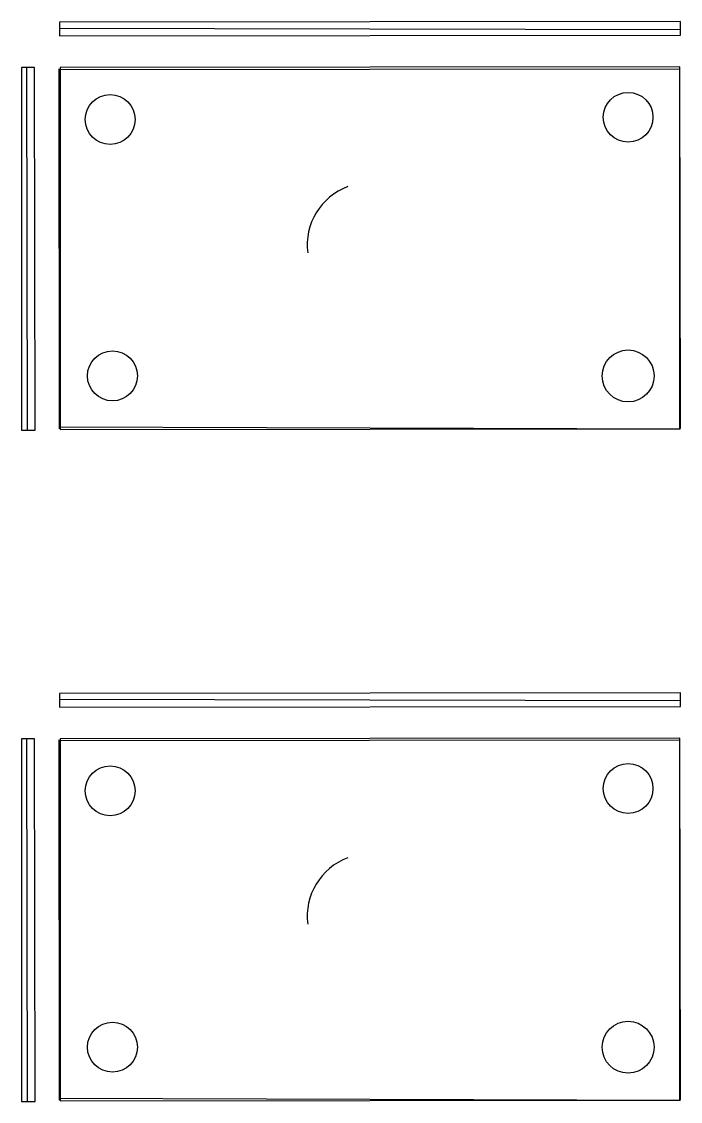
# Model space of a CAD drawing. Header units: metres. Extents: x 161 to 1182, y -1823 to -150.
import ezdxf

# ---------------------------------------------------------------- set-up
doc = ezdxf.new("R2010")
doc.units = ezdxf.units.M
doc.layers.add('GEOMETRY', color=7, linetype='Continuous')
doc.layers.add('UNCERTAIN', color=1, linetype='Continuous')

msp = doc.modelspace()

# ---------------------------------------------------------------- linework, layer by layer
at = {"layer": 'GEOMETRY'}
for p, q in [((219, -160), (1182, -162)), ((170, -783), (169, -220)), ((219, -224), (1181, -223)), ((220, -781), (219, -223)), ((1182, -780), (1181, -220)), ((220, -778), (1182, -781)), ((219, -1200), (1182, -1202)), ((170, -1823), (169, -1260)), ((219, -1264), (1181, -1263)), ((220, -1821), (219, -1263)), ((1182, -1820), (1181, -1260)), ((220, -1818), (1182, -1821))]:
    msp.add_line(p, q, dxfattribs=at)
for points in [[(1182, -150), (220, -151), (220, -172), (1182, -171)], [(161, -221), (161, -783), (182, -783), (181, -221)], [(1181, -220), (221, -221), (221, -782), (1181, -781)], [(1182, -1190), (220, -1191), (220, -1212), (1182, -1211)], [(161, -1261), (161, -1823), (182, -1823), (181, -1261)], [(1181, -1260), (221, -1261), (221, -1822), (1181, -1821)]]:
    msp.add_lwpolyline(points, close=True, dxfattribs=at)
for centre, radius in [((298.2, -301.8), 38.6), ((1101, -298.2), 38.5), ((301.8, -699), 38.7), ((1101, -699), 40.2), ((298.2, -1341.8), 38.6), ((1101, -1338.2), 38.5), ((301.8, -1739), 38.7), ((1101, -1739), 40.2)]:
    msp.add_circle(centre, radius, dxfattribs=at)
at = {"layer": 'UNCERTAIN'}
for centre in [(700.2, -496.2), (700.2, -1536.2)]:
    msp.add_arc(centre, 96.6, -249.505, -172.8713, dxfattribs=at)

doc.saveas('drawing.dxf')
